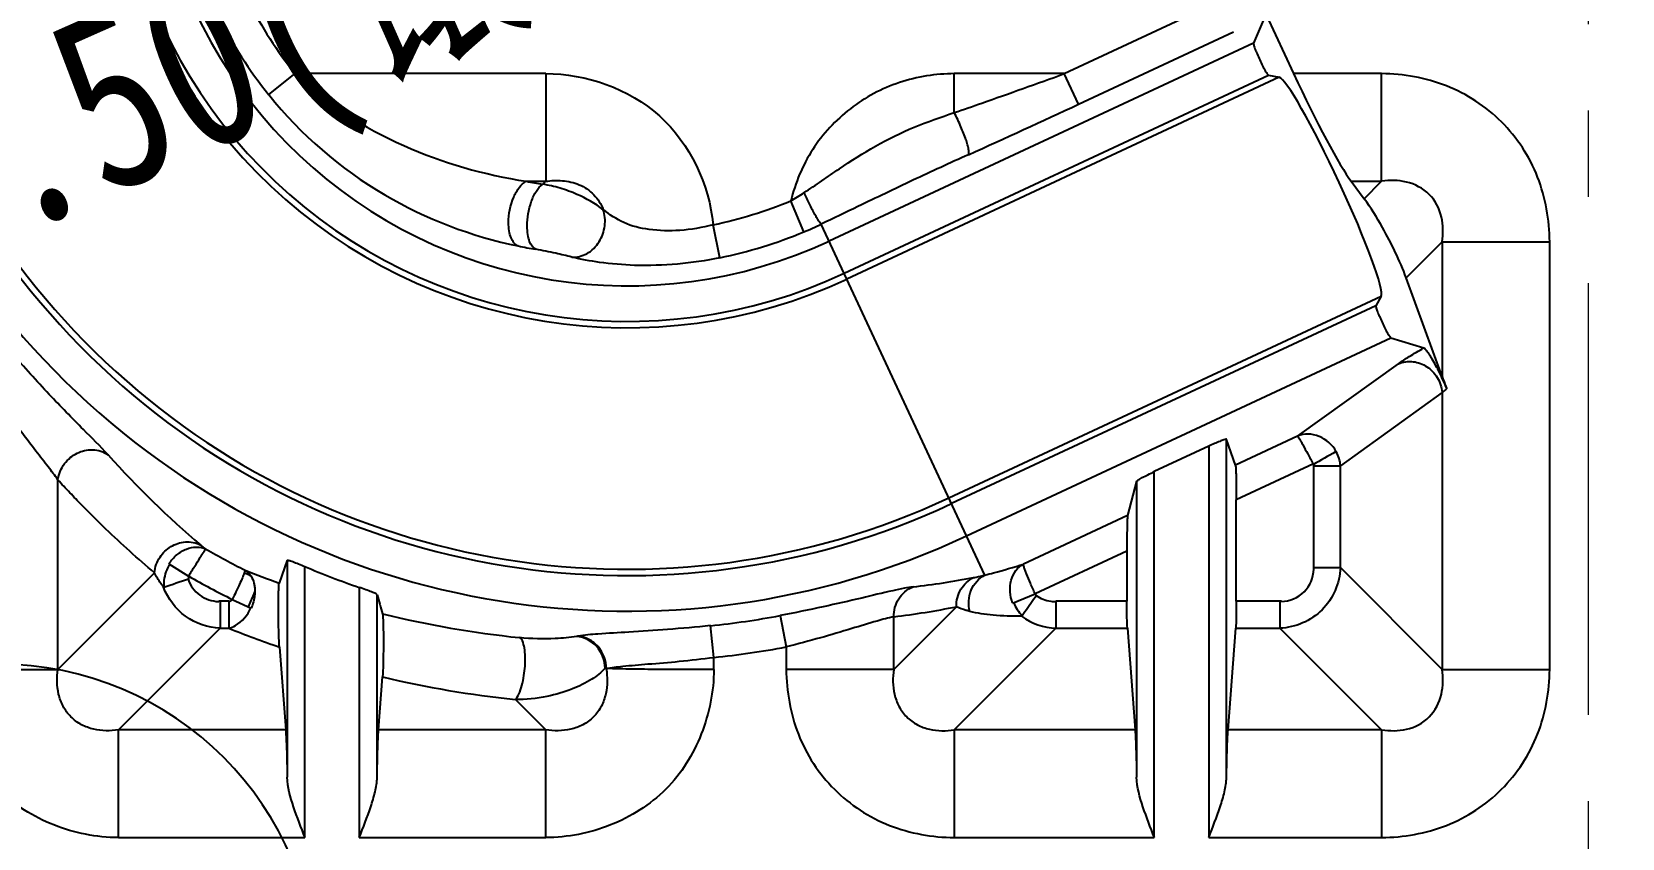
# Model space of a CAD drawing. Header units: millimetres. Extents: x 2141 to 4292, y -4498 to 2648.
# Drawn here: x 3377.17 to 3422.11, y -214.09 to -191.32 of the extents above; entities that cross this region are included whole.
import ezdxf

# ---------------------------------------------------------------- set-up
doc = ezdxf.new("R2010")
doc.units = ezdxf.units.MM
doc.header["$LTSCALE"] = 16.335
doc.header["$PDMODE"] = 3
doc.header["$PDSIZE"] = 0.3125
doc.linetypes.add('CENTER', pattern=[0.6, 0.375, -0.075, 0.075, -0.075])
doc.linetypes.add('HIDDEN', pattern=[0.2, 0.1, -0.1])
doc.layers.get('0').update_dxf_attribs({"linetype": 'CONTINUOUS'})
doc.layers.get('Defpoints').update_dxf_attribs({"linetype": 'CONTINUOUS'})
doc.layers.add('21', color=7, linetype='CONTINUOUS')
doc.layers.add('center', color=1, linetype='CENTER', lineweight=9)
doc.styles.get("Standard").update_dxf_attribs({"font": 'txt', "width": 0.8})
doc.dimstyles.get("Standard").update_dxf_attribs({"dimtxt": 0.15625, "dimasz": 0.1875, "dimexe": 0.125, "dimexo": 0.0625, "dimtad": 0, "dimtih": 1, "dimtoh": 1, "dimdsep": 46, "dimtxsty": 'Standard', "dimcen": 0.09, "dimadec": 0, "dimazin": 0, "dimtp": 0.01, "dimtm": 0.01, "dimtfac": 1, "dimtofl": 0, "dimtmove": 0, "dimatfit": 3, "dimfxl": 0, "dimtolj": 1, "dimarcsym": 0})

# ---------------------------------------------------------------- blocks, each defined once
blk = doc.blocks.new('*D42')
at = {"color": 4, "lineweight": -2}
blk.add_line((3368.575, -198.719), (3364.004, -200.745), dxfattribs=at)
at = {"color": 4}
blk.add_solid([(3363.667, -199.983), (3364.342, -201.507), (3359.433, -202.771)], dxfattribs=at)
at = {"layer": 'Defpoints', "color": 0}
for p in [(3359.433, -202.771), (3356.233, -204.189)]:
    blk.add_point(p, dxfattribs=at)
at = {"color": 6, "insert": (3383.223, -192.226), "char_height": 5, "attachment_point": 5, "rotation": 23.9043}
blk.add_mtext('\\A1;∅3.50(镶针)', dxfattribs=at)
blk = doc.blocks.new('*D60')
at = {"color": 4, "lineweight": -2}
blk.add_line((3421.161, -90.135), (3421.161, -60.351), dxfattribs=at)
at = {"layer": 'Defpoints', "color": 0}
for p in [(3421.161, -60.351), (3421.161, -90.135), (3421.161, -226.18)]:
    blk.add_point(p, dxfattribs=at)
at = {"color": 6, "insert": (3421.161, -55.351), "char_height": 5, "attachment_point": 5, "rotation": 90}
blk.add_mtext('\\A1;0.00', dxfattribs=at)
blk = doc.blocks.new('*D61')
at = {"color": 4, "lineweight": -2}
blk.add_line((3527.113, -219.255), (3527.113, -60.351), dxfattribs=at)
at = {"layer": 'Defpoints', "color": 0}
for p in [(3527.113, -60.351), (3527.113, -219.255), (3421.161, -226.18)]:
    blk.add_point(p, dxfattribs=at)
at = {"color": 6, "insert": (3527.113, -51.351), "char_height": 5, "attachment_point": 5, "rotation": 90}
blk.add_mtext('\\A1;105.95', dxfattribs=at)
blk = doc.blocks.new('*D62')
at = {"color": 4, "lineweight": -2}
blk.add_line((3549.662, -116.98), (3549.662, -60.351), dxfattribs=at)
at = {"layer": 'Defpoints', "color": 0}
for p in [(3549.662, -60.351), (3549.662, -116.98), (3421.161, -226.18)]:
    blk.add_point(p, dxfattribs=at)
at = {"color": 6, "insert": (3549.662, -51.351), "char_height": 5, "attachment_point": 5, "rotation": 90}
blk.add_mtext('\\A1;128.50', dxfattribs=at)
blk = doc.blocks.new('*D63')
at = {"color": 4, "lineweight": -2}
blk.add_line((3553.176, -108.18), (3587.767, -108.18), dxfattribs=at)
at = {"layer": 'Defpoints', "color": 0}
for p in [(3553.176, -108.18), (3587.767, -108.18), (3421.161, -226.18)]:
    blk.add_point(p, dxfattribs=at)
at = {"color": 6, "insert": (3595.767, -108.18), "char_height": 5, "attachment_point": 5}
blk.add_mtext('\\A1;118.00', dxfattribs=at)
blk = doc.blocks.new('*D64')
at = {"color": 4, "lineweight": -2}
blk.add_line((3575.76, -166.18), (3587.767, -166.18), dxfattribs=at)
at = {"layer": 'Defpoints', "color": 0}
for p in [(3575.76, -166.18), (3587.767, -166.18), (3421.161, -226.18)]:
    blk.add_point(p, dxfattribs=at)
at = {"color": 6, "insert": (3594.767, -166.18), "char_height": 5, "attachment_point": 5}
blk.add_mtext('\\A1;60.00', dxfattribs=at)
blk = doc.blocks.new('*D74')
at = {"color": 4, "lineweight": -2}
blk.add_line((3355.908, -203.48), (3255.69, -203.48), dxfattribs=at)
at = {"layer": 'Defpoints', "color": 0}
for p in [(3255.69, -203.48), (3355.908, -203.48), (3421.161, -226.18)]:
    blk.add_point(p, dxfattribs=at)
at = {"color": 6, "insert": (3248.024, -203.48), "char_height": 5, "attachment_point": 5}
blk.add_mtext('\\A1;22.70', dxfattribs=at)
blk = doc.blocks.new('*D75')
at = {"color": 4, "lineweight": -2}
blk.add_line((3341.126, -196.055), (3255.69, -196.055), dxfattribs=at)
at = {"layer": 'Defpoints', "color": 0}
for p in [(3255.69, -196.055), (3341.126, -196.055), (3421.161, -226.18)]:
    blk.add_point(p, dxfattribs=at)
at = {"color": 6, "insert": (3248.69, -196.055), "char_height": 5, "attachment_point": 5}
blk.add_mtext('\\A1;30.13', dxfattribs=at)
blk = doc.blocks.new('*D76')
at = {"color": 4, "lineweight": -2}
for p, q in [((3265.69, -173.543), (3255.69, -173.543)), ((3275.69, -179.975), (3265.69, -173.543)), ((3362.93, -179.975), (3275.69, -179.975))]:
    blk.add_line(p, q, dxfattribs=at)
at = {"layer": 'Defpoints', "color": 0}
for p in [(3255.69, -173.543), (3362.93, -179.975), (3421.161, -226.18)]:
    blk.add_point(p, dxfattribs=at)
at = {"color": 6, "insert": (3248.357, -173.543), "char_height": 5, "attachment_point": 5}
blk.add_mtext('\\A1;46.21', dxfattribs=at)
blk = doc.blocks.new('*D77')
at = {"color": 4, "lineweight": -2}
blk.add_line((3347.685, -180.98), (3255.69, -180.98), dxfattribs=at)
at = {"layer": 'Defpoints', "color": 0}
for p in [(3255.69, -180.98), (3347.685, -180.98), (3421.161, -226.18)]:
    blk.add_point(p, dxfattribs=at)
at = {"color": 6, "insert": (3248.024, -180.98), "char_height": 5, "attachment_point": 5}
blk.add_mtext('\\A1;45.20', dxfattribs=at)
blk = doc.blocks.new('*D78')
at = {"color": 4, "lineweight": -2}
blk.add_line((3310.249, -166.18), (3255.69, -166.18), dxfattribs=at)
at = {"layer": 'Defpoints', "color": 0}
for p in [(3255.69, -166.18), (3310.249, -166.18), (3421.161, -226.18)]:
    blk.add_point(p, dxfattribs=at)
at = {"color": 6, "insert": (3248.69, -166.18), "char_height": 5, "attachment_point": 5}
blk.add_mtext('\\A1;60.00', dxfattribs=at)
blk = doc.blocks.new('*D79')
at = {"color": 4, "lineweight": -2}
blk.add_line((3289.052, -108.18), (3255.69, -108.18), dxfattribs=at)
at = {"layer": 'Defpoints', "color": 0}
for p in [(3255.69, -108.18), (3289.052, -108.18), (3421.161, -226.18)]:
    blk.add_point(p, dxfattribs=at)
at = {"color": 6, "insert": (3247.69, -108.18), "char_height": 5, "attachment_point": 5}
blk.add_mtext('\\A1;118.00', dxfattribs=at)
blk = doc.blocks.new('*D83')
at = {"color": 4, "lineweight": -2}
blk.add_line((3292.661, -104.933), (3292.661, -60.476), dxfattribs=at)
at = {"layer": 'Defpoints', "color": 0}
for p in [(3292.661, -60.476), (3292.661, -104.933), (3421.161, -226.18)]:
    blk.add_point(p, dxfattribs=at)
at = {"color": 6, "insert": (3292.661, -51.476), "char_height": 5, "attachment_point": 5, "rotation": 90}
blk.add_mtext('\\A1;128.50', dxfattribs=at)
blk = doc.blocks.new('*D84')
at = {"color": 4, "lineweight": -2}
for p, q in [((3332.875, -70.476), (3332.875, -60.476)), ((3339.201, -80.476), (3332.875, -70.476)), ((3339.201, -194.13), (3339.201, -80.476))]:
    blk.add_line(p, q, dxfattribs=at)
at = {"layer": 'Defpoints', "color": 0}
for p in [(3332.875, -60.476), (3339.201, -194.13), (3421.161, -226.18)]:
    blk.add_point(p, dxfattribs=at)
at = {"color": 6, "insert": (3332.875, -53.143), "char_height": 5, "attachment_point": 5, "rotation": 90}
blk.add_mtext('\\A1;81.96', dxfattribs=at)
blk = doc.blocks.new('*D85')
at = {"color": 4, "lineweight": -2}
for p, q in [((3366.621, -70.476), (3366.621, -60.476)), ((3360.233, -80.476), (3366.621, -70.476)), ((3360.233, -218.705), (3360.233, -80.476))]:
    blk.add_line(p, q, dxfattribs=at)
at = {"layer": 'Defpoints', "color": 0}
for p in [(3366.621, -60.476), (3360.233, -218.705), (3421.161, -226.18)]:
    blk.add_point(p, dxfattribs=at)
at = {"color": 6, "insert": (3366.621, -52.81), "char_height": 5, "attachment_point": 5, "rotation": 90}
blk.add_mtext('\\A1;60.93', dxfattribs=at)
blk = doc.blocks.new('*D86')
at = {"color": 4, "lineweight": -2}
blk.add_line((3357.833, -201.73), (3357.833, -60.476), dxfattribs=at)
at = {"layer": 'Defpoints', "color": 0}
for p in [(3357.833, -60.476), (3357.833, -201.73), (3421.161, -226.18)]:
    blk.add_point(p, dxfattribs=at)
at = {"color": 6, "insert": (3357.833, -52.476), "char_height": 5, "attachment_point": 5, "rotation": 90}
blk.add_mtext('\\A1;63.33', dxfattribs=at)
blk = doc.blocks.new('*D87')
at = {"color": 4, "lineweight": -2}
for p, q in [((3378.939, -70.476), (3378.939, -60.476)), ((3364.855, -80.476), (3378.939, -70.476)), ((3364.855, -178.05), (3364.855, -80.476))]:
    blk.add_line(p, q, dxfattribs=at)
at = {"layer": 'Defpoints', "color": 0}
for p in [(3378.939, -60.476), (3364.855, -178.05), (3421.161, -226.18)]:
    blk.add_point(p, dxfattribs=at)
at = {"color": 6, "insert": (3378.939, -53.143), "char_height": 5, "attachment_point": 5, "rotation": 90}
blk.add_mtext('\\A1;56.31', dxfattribs=at)
blk = doc.blocks.new('*D88')
at = {"color": 4, "lineweight": -2}
blk.add_line((3345.76, -179.055), (3345.76, -60.476), dxfattribs=at)
at = {"layer": 'Defpoints', "color": 0}
for p in [(3345.76, -60.476), (3345.76, -179.055), (3421.161, -226.18)]:
    blk.add_point(p, dxfattribs=at)
at = {"color": 6, "insert": (3345.76, -52.81), "char_height": 5, "attachment_point": 5, "rotation": 90}
blk.add_mtext('\\A1;75.40', dxfattribs=at)
blk = doc.blocks.new('*D478')
at = {"color": 4, "lineweight": -2}
for p, q in [((3387.893, -70.698), (3387.893, -60.698)), ((3370.733, -80.698), (3387.893, -70.698)), ((3370.733, -216.78), (3370.733, -80.698))]:
    blk.add_line(p, q, dxfattribs=at)
at = {"layer": 'Defpoints', "color": 0}
for p in [(3387.893, -60.698), (3370.733, -216.78), (3421.161, -226.18)]:
    blk.add_point(p, dxfattribs=at)
at = {"color": 6, "insert": (3387.893, -53.031), "char_height": 5, "attachment_point": 5, "rotation": 90}
blk.add_mtext('\\A1;50.43', dxfattribs=at)

msp = doc.modelspace()

# ---------------------------------------------------------------- linework, layer by layer
at = {"color": 6}
msp.add_arc((3376.233, -218.18), 9, 0, 90, dxfattribs=at)
at = {"layer": '21', "color": 7, "linetype": 'Continuous'}
for p, q in [((3406.348, -192.504), (3410.729, -190.461)), ((3411.758, -190.215), (3412.825, -192.504)), ((3412.002, -190.916), (3411.693, -191.641)), ((3406.75, -193.366), (3411.131, -191.324)), ((3411.693, -191.641), (3399.704, -197.232)), ((3383.868, -193.098), (3384.612, -192.504)), ((3391.695, -192.504), (3384.612, -192.504)), ((3391.695, -192.504), (3391.695, -195.545)), ((3400.129, -198.143), (3412.119, -192.552)), ((3412.421, -192.608), (3400.204, -198.304)), ((3403.24, -193.604), (3403.24, -192.504)), ((3406.348, -192.504), (3403.24, -192.504)), ((3406.75, -193.366), (3406.348, -192.504)), ((3412.119, -192.552), (3412.421, -192.608)), ((3415.313, -192.504), (3412.825, -192.504)), ((3415.313, -195.545), (3415.313, -192.504)), ((3391.147, -195.545), (3391.695, -195.545)), ((3391.61, -195.63), (3391.695, -195.545)), ((3414.452, -195.545), (3414.82, -196.037)), ((3414.452, -195.545), (3415.313, -195.545)), ((3414.82, -196.037), (3415.313, -195.545)), ((3398.988, -196.973), (3398.622, -196.095)), ((3396.616, -197.704), (3396.424, -196.772)), ((3404.103, -206.665), (3399.481, -196.754)), ((3417.023, -197.255), (3416.008, -198.27)), ((3417.023, -197.255), (3417.023, -201.057)), ((3417.023, -197.255), (3420.064, -197.255)), ((3420.064, -209.327), (3420.064, -197.255)), ((3417.023, -201.057), (3416.008, -198.27)), ((3403.087, -204.486), (3415.303, -198.789)), ((3415.152, -199.057), (3403.162, -204.647)), ((3415.303, -198.789), (3415.152, -199.057)), ((3403.587, -205.559), (3415.576, -199.968)), ((3415.576, -199.968), (3416.502, -200.251)), ((3412.937, -202.742), (3415.787, -200.695)), ((3417.023, -201.512), (3414.15, -203.576)), ((3417.023, -201.512), (3417.023, -209.327)), ((3410.428, -203.025), (3408.891, -203.742)), ((3410.428, -203.025), (3410.428, -214.078)), ((3410.93, -212.373), (3410.93, -202.833)), ((3411.184, -203.558), (3410.93, -202.833)), ((3412.937, -202.742), (3411.185, -203.559)), ((3413.39, -203.526), (3411.207, -204.544)), ((3413.39, -203.526), (3413.39, -206.499)), ((3377.912, -209.327), (3377.912, -203.976)), ((3408.891, -214.078), (3408.891, -203.742)), ((3413.39, -203.576), (3414.15, -203.576)), ((3414.15, -206.454), (3414.15, -203.576)), ((3408.392, -204.017), (3408.137, -204.981)), ((3408.392, -204.017), (3408.392, -212.373)), ((3411.207, -207.405), (3411.207, -204.544)), ((3408.137, -204.981), (3405.195, -206.352)), ((3384.392, -206.245), (3384.166, -206.889)), ((3384.392, -206.245), (3384.392, -212.373)), ((3408.115, -205.986), (3405.524, -207.194)), ((3408.115, -205.986), (3408.115, -207.404)), ((3377.912, -209.327), (3380.641, -206.599)), ((3381.051, -206.347), (3381.604, -206.693)), ((3384.891, -214.078), (3384.891, -206.422)), ((3413.39, -206.454), (3414.15, -206.454)), ((3414.15, -206.454), (3417.023, -209.327)), ((3386.428, -207.012), (3386.428, -214.078)), ((3382.739, -207.404), (3382.456, -207.404)), ((3382.496, -207.404), (3382.496, -208.165)), ((3382.74, -207.404), (3382.74, -208.165)), ((3382.837, -207.352), (3383.374, -207.598)), ((3386.93, -212.373), (3386.93, -207.219)), ((3401.53, -209.327), (3403.299, -207.558)), ((3404.888, -207.457), (3405.524, -207.194)), ((3406.113, -207.404), (3406.113, -208.165)), ((3408.115, -207.404), (3406.113, -207.404)), ((3412.484, -207.404), (3411.207, -207.404)), ((3412.44, -207.404), (3412.44, -208.165)), ((3398.321, -207.807), (3398.489, -208.693)), ((3401.53, -209.327), (3401.53, -207.843)), ((3382.496, -208.165), (3379.623, -211.038)), ((3382.496, -208.165), (3382.74, -208.165)), ((3392.604, -208.39), (3392.574, -208.396)), ((3396.446, -208.99), (3396.355, -208.093)), ((3406.113, -208.165), (3403.24, -211.038)), ((3406.113, -208.165), (3408.129, -208.165)), ((3408.129, -208.165), (3408.348, -211.038)), ((3410.974, -211.038), (3411.193, -208.165)), ((3411.193, -208.165), (3412.44, -208.165)), ((3415.313, -211.038), (3412.44, -208.165)), ((3384.17, -208.698), (3384.348, -211.038)), ((3398.489, -208.693), (3398.489, -209.327)), ((3374.872, -209.327), (3377.912, -209.327)), ((3393.406, -209.307), (3393.374, -209.296)), ((3396.446, -209.327), (3396.446, -208.99)), ((3401.53, -209.327), (3398.489, -209.327)), ((3417.023, -209.327), (3420.064, -209.327)), ((3386.974, -211.038), (3387.088, -209.542)), ((3391.695, -211.038), (3390.837, -210.18)), ((3379.623, -214.078), (3379.623, -211.038)), ((3384.348, -211.038), (3379.623, -211.038)), ((3391.695, -211.038), (3386.974, -211.038)), ((3391.695, -214.078), (3391.695, -211.038)), ((3403.24, -211.038), (3403.24, -214.078)), ((3408.348, -211.038), (3403.24, -211.038)), ((3415.313, -211.038), (3410.974, -211.038)), ((3415.313, -211.038), (3415.313, -214.078)), ((3379.623, -214.078), (3384.891, -214.078)), ((3386.428, -214.078), (3391.695, -214.078)), ((3403.24, -214.078), (3408.891, -214.078)), ((3410.428, -214.078), (3415.313, -214.078))]:
    msp.add_line(p, q, dxfattribs=at)
for centre, radius, start, end in [((3421.135, -221.18), 102.057, 14.96291, 151.82661), ((3421.135, -221.18), 101.558, 14.96291, 151.63947), ((3421.135, -221.18), 100.92, 15.05965, 151.44394), ((3421.135, -221.18), 100.421, 15.05965, 151.60566), ((3427.165, -221.18), 85.811, 91.12889, 269.34896), ((3427.165, -221.18), 84.503, 92.75328, 175.97781), ((3427.165, -221.18), 83.513, 92.75328, 175.96569), ((3394, -185), 22.684, 90, 295), ((3394, -185), 21.679, 90, 295), ((3394, -185), 21.5, 90, 295), ((3394, -185), 14.68, 90, 295), ((3394, -185), 14.501, 90, 295), ((3394, -185), 13.496, 89.9994, 294.9996), ((3394, -185), 12.019, 207.0234, 218.633), ((3394, -185), 12.971, 207.023, 218.6329), ((3282.523, 73.024), 293.932, 294.33469, 295.00126), ((3393.979, -181.518), 14.31, 258.5848, 260.4686), ((3394.896, -189.632), 7.46, 299.9695, 303.3281), ((3394, -185), 12.019, 281.6321, 292.6148), ((3394.536, -186.289), 11.575, 292.6211, 295.2945), ((3394, -185), 12.971, 281.6319, 292.6137), ((3394.027, -182.209), 15.478, 258.4075, 260.2893), ((3400.168, -184.48), 28.059, 222.0495, 229.5083), ((3438.512, -246.939), 50.145, 119.2517, 120.0718), ((3394, -185), 24.083, 240.3738, 243.3558), ((3394, -185), 24.985, 240.2703, 243.4616), ((3394.031, -179.169), 29.423, 248.4014, 250.4091), ((3394, -185), 23.279, 246.9627, 251.0159), ((3337.108, -73.933), 140.092, 288.21729, 288.51882), ((3399.411, -183.827), 23.322, 276.5577, 280.8081), ((3643.659, -133.277), 267.165, 196.06734, 196.18829), ((3398.549, -183.735), 24.292, 277.0483, 281.2762), ((3394.005, -179.3), 29.29, 256.3375, 264.0201), ((3394, -185), 23.213, 275.8212, 280.7275), ((3406.191, -206.369), 1.797, 234.2585, 267.5383), ((3393.937, -180.339), 29.994, 248.0801, 250.9966), ((3394, -185), 24.115, 275.8212, 280.7276), ((3394.015, -180.15), 30.197, 256.7384, 263.9597)]:
    msp.add_arc(centre, radius, start, end, dxfattribs=at)
at = {"layer": '21', "color": 8, "linetype": 'HIDDEN'}
msp.add_arc((3427.165, -221.18), 87.821, 218.45894, 155.70987, dxfattribs=at)
at = {"layer": '21', "color": 7, "linetype": 'Continuous'}
for centre, major_axis, ratio, start_param, end_param in [((3413.845, -195.707), (-1.444, 3.097), 0.087489, -3.079289, -0.062303), ((3413.135, -192.504), (-1.51, 3.214), 0.079183, 1.533606, 2.772789), ((3410.428, -203.069), (0.502, 0.236), 0.071249, -0.007238, 0.1507)]:
    msp.add_ellipse(centre, major_axis=major_axis, ratio=ratio, start_param=start_param, end_param=end_param, dxfattribs=at)
for points, knots in [([(3411.693, -191.641), (3411.691, -191.647), (3411.693, -191.665), (3411.7, -191.697), (3411.715, -191.744), (3411.746, -191.83), (3411.797, -191.956), (3411.87, -192.118), (3411.947, -192.276), (3412.01, -192.395), (3412.055, -192.472), (3412.081, -192.513), (3412.101, -192.538), (3412.113, -192.551), (3412.119, -192.552)], [0, 0, 0, 0, 0.017847, 0.051442, 0.100299, 0.163026, 0.320882, 0.503633, 0.685815, 0.842061, 0.903664, 0.951238, 0.983456, 1, 1, 1, 1]), ([(3384.612, -192.504), (3385.495, -193.356), (3387.593, -194.692), (3389.958, -195.36), (3391.147, -195.545)], [0, 0, 0, 0, 0.504919, 1, 1, 1, 1]), ([(3391.695, -192.504), (3392.838, -192.504), (3395.239, -193.329), (3396.317, -195.635), (3396.424, -196.772)], [0, 0, 0, 0, 0.500397, 1, 1, 1, 1]), ([(3403.24, -192.504), (3402.717, -192.51), (3401.661, -192.669), (3400.25, -193.426), (3399.16, -194.598), (3398.745, -195.586), (3398.622, -196.095)], [0, 0, 0, 0, 0.250064, 0.50007, 0.750049, 1, 1, 1, 1]), ([(3403.24, -193.604), (3403.5, -193.516), (3404.539, -193.158), (3405.572, -192.784), (3406.348, -192.504)], [0, 0, 0, 0, 0.249253, 1, 1, 1, 1]), ([(3420.064, -197.255), (3420.052, -196.634), (3419.842, -195.378), (3418.793, -193.775), (3417.189, -192.727), (3415.933, -192.514), (3415.313, -192.504)], [0, 0, 0, 0, 0.250133, 0.500024, 0.749898, 1, 1, 1, 1]), ([(3383.868, -193.098), (3384.77, -194.226), (3386.941, -196.09), (3389.599, -197.1), (3390.917, -197.371)], [0, 0, 0, 0, 0.517676, 1, 1, 1, 1]), ([(3398.994, -195.865), (3399.334, -195.651), (3399.986, -195.179), (3401.007, -194.531), (3402.092, -193.99), (3402.858, -193.733), (3403.24, -193.604)], [0, 0, 0, 0, 0.249599, 0.4991, 0.749881, 1, 1, 1, 1]), ([(3403.643, -194.793), (3403.654, -194.779), (3403.656, -194.723), (3403.643, -194.633), (3403.612, -194.508), (3403.545, -194.295), (3403.425, -193.988), (3403.308, -193.736), (3403.24, -193.604)], [0, 0, 0, 0, 0.04332, 0.119769, 0.223088, 0.343163, 0.649737, 1, 1, 1, 1]), ([(3403.643, -194.794), (3403.116, -195.029), (3402.071, -195.509), (3400.69, -196.177), (3399.827, -196.589), (3399.481, -196.754)], [0, 0, 0, 0, 0.376048, 0.750404, 1, 1, 1, 1]), ([(3390.644, -196.711), (3390.644, -196.468), (3390.717, -196.11), (3390.928, -195.725), (3391.071, -195.584), (3391.147, -195.545)], [0, 0, 0, 0, 0.556554, 0.804392, 1, 1, 1, 1]), ([(3391.172, -196.809), (3391.172, -196.576), (3391.23, -196.229), (3391.406, -195.836), (3391.536, -195.676), (3391.61, -195.63)], [0, 0, 0, 0, 0.539742, 0.797879, 1, 1, 1, 1]), ([(3393.321, -196.346), (3393.092, -196.173), (3392.692, -195.945), (3392.106, -195.729), (3391.776, -195.652), (3391.61, -195.63)], [0, 0, 0, 0, 0.460419, 0.730243, 1, 1, 1, 1]), ([(3391.695, -195.545), (3391.85, -195.522), (3392.172, -195.507), (3392.655, -195.614), (3393.079, -195.898), (3393.26, -196.191), (3393.321, -196.346)], [0, 0, 0, 0, 0.240414, 0.488794, 0.744603, 1, 1, 1, 1]), ([(3399.481, -196.754), (3399.472, -196.75), (3399.451, -196.724), (3399.413, -196.671), (3399.361, -196.585), (3399.297, -196.471), (3399.224, -196.333), (3399.12, -196.13), (3399.044, -195.972), (3398.994, -195.865)], [0, 0, 0, 0, 0.031023, 0.09481, 0.194036, 0.325137, 0.481927, 0.653869, 1, 1, 1, 1]), ([(3417.023, -197.255), (3417.051, -197.023), (3417.063, -196.535), (3416.712, -195.856), (3416.033, -195.512), (3415.544, -195.511), (3415.313, -195.545)], [0, 0, 0, 0, 0.245134, 0.499509, 0.755178, 1, 1, 1, 1]), ([(3392.433, -197.684), (3392.576, -197.695), (3392.894, -197.617), (3393.234, -197.272), (3393.395, -196.812), (3393.369, -196.491), (3393.321, -196.346)], [0, 0, 0, 0, 0.232662, 0.497857, 0.752158, 1, 1, 1, 1]), ([(3396.424, -196.772), (3396.117, -196.855), (3395.513, -196.956), (3394.655, -196.941), (3393.898, -196.758), (3393.503, -196.483), (3393.321, -196.346)], [0, 0, 0, 0, 0.29368, 0.561545, 0.789828, 1, 1, 1, 1]), ([(3416.008, -198.27), (3415.918, -198.022), (3415.708, -197.543), (3415.318, -196.793), (3415.013, -196.296), (3414.82, -196.037)], [0, 0, 0, 0, 0.312047, 0.618103, 1, 1, 1, 1]), ([(3390.917, -197.371), (3390.823, -197.333), (3390.714, -197.175), (3390.655, -196.937), (3390.644, -196.79), (3390.644, -196.711)], [0, 0, 0, 0, 0.407856, 0.683672, 1, 1, 1, 1]), ([(3391.416, -197.465), (3391.33, -197.432), (3391.234, -197.272), (3391.182, -197.041), (3391.172, -196.889), (3391.172, -196.809)], [0, 0, 0, 0, 0.37969, 0.667746, 1, 1, 1, 1]), ([(3392.433, -197.684), (3392.282, -197.647), (3391.944, -197.569), (3391.605, -197.497), (3391.416, -197.465)], [0, 0, 0, 0, 0.449098, 1, 1, 1, 1]), ([(3396.616, -197.704), (3395.826, -197.866), (3394.679, -197.974), (3393.279, -197.858), (3392.69, -197.749), (3392.433, -197.684)], [0, 0, 0, 0, 0.574374, 0.810942, 1, 1, 1, 1]), ([(3415.152, -199.057), (3415.149, -199.061), (3415.151, -199.079), (3415.158, -199.11), (3415.172, -199.156), (3415.202, -199.241), (3415.253, -199.366), (3415.325, -199.527), (3415.402, -199.686), (3415.465, -199.806), (3415.511, -199.885), (3415.538, -199.926), (3415.558, -199.953), (3415.57, -199.966), (3415.576, -199.968)], [0, 0, 0, 0, 0.016545, 0.048765, 0.096341, 0.157946, 0.314197, 0.496382, 0.67913, 0.836982, 0.899706, 0.948562, 0.982154, 1, 1, 1, 1]), ([(3379.332, -203.273), (3379.107, -203.027), (3378.543, -202.466), (3377.619, -201.526), (3376.591, -200.394), (3375.916, -199.566), (3375.587, -199.134)], [0, 0, 0, 0, 0.179033, 0.426883, 0.708061, 1, 1, 1, 1]), ([(3377.912, -203.976), (3377.826, -203.852), (3377.619, -203.582), (3377.136, -202.968), (3376.462, -202.085), (3375.645, -200.929), (3375.122, -200.108), (3374.872, -199.683)], [0, 0, 0, 0, 0.086152, 0.193677, 0.445324, 0.719232, 1, 1, 1, 1]), ([(3415.787, -200.695), (3415.886, -200.624), (3416.123, -200.472), (3416.364, -200.329), (3416.502, -200.251)], [0, 0, 0, 0, 0.435806, 1, 1, 1, 1]), ([(3417.152, -201.4), (3417.091, -201.243), (3416.964, -200.961), (3416.792, -200.644), (3416.669, -200.448), (3416.602, -200.35), (3416.55, -200.287), (3416.517, -200.255), (3416.502, -200.251)], [0, 0, 0, 0, 0.379289, 0.697704, 0.812604, 0.90146, 0.964275, 1, 1, 1, 1]), ([(3415.787, -200.695), (3415.917, -200.639), (3416.209, -200.602), (3416.611, -200.759), (3416.916, -201.074), (3417.012, -201.362), (3417.023, -201.512)], [0, 0, 0, 0, 0.250108, 0.48959, 0.735119, 1, 1, 1, 1]), ([(3417.023, -201.057), (3417.033, -201.085), (3417.075, -201.199), (3417.118, -201.313), (3417.152, -201.4)], [0, 0, 0, 0, 0.239301, 1, 1, 1, 1]), ([(3417.152, -201.4), (3417.14, -201.41), (3417.097, -201.446), (3417.054, -201.484), (3417.023, -201.512)], [0, 0, 0, 0, 0.269537, 1, 1, 1, 1]), ([(3410.922, -202.83), (3410.9, -202.83), (3410.838, -202.853), (3410.729, -202.892), (3410.586, -202.953), (3410.482, -203), (3410.428, -203.025)], [0, 0, 0, 0, 0.124793, 0.357922, 0.662922, 1, 1, 1, 1]), ([(3414.033, -203.183), (3413.928, -202.992), (3413.664, -202.752), (3413.24, -202.664), (3413.03, -202.703), (3412.937, -202.742)], [0, 0, 0, 0, 0.513717, 0.761812, 1, 1, 1, 1]), ([(3412.937, -202.742), (3412.945, -202.748), (3412.962, -202.774), (3412.995, -202.822), (3413.038, -202.898), (3413.117, -203.039), (3413.231, -203.253), (3413.327, -203.434), (3413.379, -203.531)], [0, 0, 0, 0, 0.033173, 0.099076, 0.195835, 0.320441, 0.635641, 1, 1, 1, 1]), ([(3377.912, -203.976), (3377.931, -203.812), (3378.062, -203.501), (3378.376, -203.243), (3378.665, -203.138), (3378.97, -203.104), (3379.208, -203.181), (3379.332, -203.273)], [0, 0, 0, 0, 0.264515, 0.511508, 0.628772, 0.752803, 1, 1, 1, 1]), ([(3411.184, -203.558), (3411.188, -203.568), (3411.19, -203.601), (3411.195, -203.665), (3411.198, -203.763), (3411.202, -203.942), (3411.206, -204.206), (3411.207, -204.427), (3411.207, -204.544)], [0, 0, 0, 0, 0.031154, 0.097606, 0.198389, 0.327167, 0.643255, 1, 1, 1, 1]), ([(3380.641, -206.599), (3380.171, -206.202), (3379.476, -205.577), (3378.695, -204.805), (3378.248, -204.337), (3378.022, -204.099), (3377.912, -203.976)], [0, 0, 0, 0, 0.487191, 0.740094, 0.869187, 1, 1, 1, 1]), ([(3408.392, -204.017), (3408.394, -204.01), (3408.411, -203.997), (3408.441, -203.975), (3408.491, -203.945), (3408.58, -203.895), (3408.715, -203.826), (3408.829, -203.77), (3408.89, -203.742)], [0, 0, 0, 0, 0.034658, 0.104594, 0.205911, 0.333656, 0.647035, 1, 1, 1, 1]), ([(3408.137, -204.981), (3408.134, -204.993), (3408.132, -205.029), (3408.127, -205.1), (3408.124, -205.201), (3408.119, -205.383), (3408.116, -205.647), (3408.115, -205.869), (3408.115, -205.986)], [0, 0, 0, 0, 0.036626, 0.108523, 0.211406, 0.339698, 0.650806, 1, 1, 1, 1]), ([(3380.641, -206.599), (3380.655, -206.443), (3380.762, -206.149), (3381.088, -205.834), (3381.513, -205.689), (3381.817, -205.749), (3381.948, -205.819)], [0, 0, 0, 0, 0.264884, 0.50573, 0.748753, 1, 1, 1, 1]), ([(3381.051, -206.347), (3381.111, -206.254), (3381.256, -206.087), (3381.528, -205.916), (3381.822, -205.853), (3382.014, -205.895), (3382.095, -205.935)], [0, 0, 0, 0, 0.274576, 0.535929, 0.776889, 1, 1, 1, 1]), ([(3381.604, -206.693), (3381.662, -206.599), (3381.771, -206.426), (3381.9, -206.22), (3381.987, -206.085), (3382.035, -206.012), (3382.07, -205.965), (3382.087, -205.94), (3382.095, -205.935)], [0, 0, 0, 0, 0.364625, 0.680027, 0.804703, 0.901463, 0.967255, 1, 1, 1, 1]), ([(3381.948, -205.818), (3381.959, -205.827), (3382.007, -205.867), (3382.056, -205.906), (3382.095, -205.935)], [0, 0, 0, 0, 0.223782, 1, 1, 1, 1]), ([(3384.392, -206.245), (3384.393, -206.241), (3384.414, -206.244), (3384.441, -206.249), (3384.492, -206.265), (3384.582, -206.297), (3384.718, -206.35), (3384.831, -206.397), (3384.891, -206.422)], [0, 0, 0, 0, 0.024458, 0.085407, 0.181933, 0.309528, 0.63217, 1, 1, 1, 1]), ([(3380.897, -207.005), (3380.87, -206.971), (3380.774, -206.843), (3380.69, -206.704), (3380.641, -206.599)], [0, 0, 0, 0, 0.270933, 1, 1, 1, 1]), ([(3381.068, -206.358), (3381.037, -206.407), (3380.935, -206.606), (3380.892, -206.837), (3380.904, -207.003)], [0, 0, 0, 0, 0.25791, 1, 1, 1, 1]), ([(3381.61, -206.696), (3381.601, -206.712), (3381.596, -206.739), (3381.602, -206.764), (3381.604, -206.771)], [0, 0, 0, 0, 0.729354, 1, 1, 1, 1]), ([(3383.178, -206.609), (3383.159, -206.652), (3383.119, -206.756), (3383.007, -207.005), (3382.909, -207.208), (3382.837, -207.352)], [0, 0, 0, 0, 0.171798, 0.408741, 1, 1, 1, 1]), ([(3383.201, -206.526), (3383.202, -206.535), (3383.193, -206.564), (3383.184, -206.591), (3383.178, -206.609)], [0, 0, 0, 0, 0.336648, 1, 1, 1, 1]), ([(3383.201, -206.526), (3383.216, -206.535), (3383.281, -206.583), (3383.336, -206.645), (3383.37, -206.697)], [0, 0, 0, 0, 0.223651, 1, 1, 1, 1]), ([(3383.37, -206.697), (3383.408, -206.755), (3383.446, -206.858), (3383.473, -207.001), (3383.48, -207.078), (3383.478, -207.117)], [0, 0, 0, 0, 0.473755, 0.731913, 1, 1, 1, 1]), ([(3403.676, -207.69), (3403.651, -207.593), (3403.635, -207.387), (3403.715, -206.996), (3403.933, -206.752), (3404.103, -206.665)], [0, 0, 0, 0, 0.253397, 0.515372, 1, 1, 1, 1]), ([(3403.784, -206.736), (3403.809, -206.731), (3403.916, -206.71), (3404.022, -206.685), (3404.103, -206.665)], [0, 0, 0, 0, 0.234915, 1, 1, 1, 1]), ([(3404.103, -206.665), (3404.185, -206.645), (3404.552, -206.548), (3404.915, -206.441), (3405.195, -206.353)], [0, 0, 0, 0, 0.224374, 1, 1, 1, 1]), ([(3404.888, -207.457), (3404.809, -207.255), (3404.78, -206.91), (3404.96, -206.531), (3405.112, -206.397), (3405.195, -206.352)], [0, 0, 0, 0, 0.525853, 0.770806, 1, 1, 1, 1]), ([(3405.524, -207.194), (3405.479, -207.094), (3405.395, -206.907), (3405.3, -206.684), (3405.242, -206.533), (3405.213, -206.45), (3405.198, -206.394), (3405.192, -206.362), (3405.195, -206.352)], [0, 0, 0, 0, 0.363807, 0.678346, 0.802649, 0.899262, 0.96542, 1, 1, 1, 1]), ([(3414.15, -206.454), (3414.141, -206.674), (3414.039, -207.114), (3413.66, -207.675), (3413.1, -208.054), (3412.659, -208.155), (3412.44, -208.165)], [0, 0, 0, 0, 0.249494, 0.500013, 0.750522, 1, 1, 1, 1]), ([(3412.484, -207.412), (3412.716, -207.401), (3413.195, -207.21), (3413.387, -206.731), (3413.397, -206.499)], [0, 0, 0, 0, 0.500015, 1, 1, 1, 1]), ([(3382.496, -208.165), (3382.152, -208.151), (3381.457, -207.916), (3381.015, -207.328), (3380.897, -207.005)], [0, 0, 0, 0, 0.499462, 1, 1, 1, 1]), ([(3381.589, -206.775), (3381.649, -206.953), (3381.884, -207.282), (3382.268, -207.404), (3382.456, -207.412)], [0, 0, 0, 0, 0.498148, 1, 1, 1, 1]), ([(3383.478, -207.116), (3383.465, -207.149), (3383.406, -207.298), (3383.34, -207.444), (3383.285, -207.557)], [0, 0, 0, 0, 0.21797, 1, 1, 1, 1]), ([(3383.478, -207.117), (3383.477, -207.157), (3383.467, -207.321), (3383.421, -207.482), (3383.374, -207.598)], [0, 0, 0, 0, 0.242429, 1, 1, 1, 1]), ([(3384.17, -208.698), (3384.161, -208.583), (3384.151, -208.275), (3384.142, -207.85), (3384.143, -207.441), (3384.145, -207.168), (3384.156, -206.992), (3384.158, -206.91), (3384.166, -206.889)], [0, 0, 0, 0, 0.191025, 0.510132, 0.705477, 0.867574, 0.962016, 1, 1, 1, 1]), ([(3386.93, -207.219), (3386.928, -207.214), (3386.911, -207.203), (3386.882, -207.186), (3386.833, -207.164), (3386.742, -207.127), (3386.606, -207.075), (3386.49, -207.034), (3386.428, -207.012)], [0, 0, 0, 0, 0.032132, 0.098505, 0.196809, 0.323035, 0.639024, 1, 1, 1, 1]), ([(3402.074, -206.997), (3401.992, -207.006), (3401.8, -207.041), (3401.317, -207.146), (3400.555, -207.331), (3399.498, -207.573), (3398.728, -207.731), (3398.321, -207.807)], [0, 0, 0, 0, 0.064566, 0.152522, 0.386116, 0.677009, 1, 1, 1, 1]), ([(3401.53, -207.843), (3401.528, -207.669), (3401.622, -207.308), (3401.91, -207.062), (3402.074, -206.997)], [0, 0, 0, 0, 0.49702, 1, 1, 1, 1]), ([(3403.299, -207.558), (3403.296, -207.389), (3403.379, -207.047), (3403.638, -206.806), (3403.784, -206.736)], [0, 0, 0, 0, 0.510314, 1, 1, 1, 1]), ([(3382.739, -207.404), (3382.758, -207.404), (3382.798, -207.398), (3382.829, -207.369), (3382.837, -207.352)], [0, 0, 0, 0, 0.50228, 1, 1, 1, 1]), ([(3382.74, -208.166), (3382.806, -208.149), (3383.074, -208.038), (3383.279, -207.796), (3383.364, -207.593)], [0, 0, 0, 0, 0.235962, 1, 1, 1, 1]), ([(3403.676, -207.69), (3403.642, -207.681), (3403.513, -207.646), (3403.387, -207.6), (3403.299, -207.558)], [0, 0, 0, 0, 0.267277, 1, 1, 1, 1]), ([(3405.155, -207.808), (3405.182, -207.77), (3405.317, -207.577), (3405.453, -207.386), (3405.56, -207.231)], [0, 0, 0, 0, 0.200064, 1, 1, 1, 1]), ([(3405.552, -207.243), (3405.672, -207.327), (3405.866, -207.401), (3406.063, -207.415), (3406.113, -207.415)], [0, 0, 0, 0, 0.746485, 1, 1, 1, 1]), ([(3408.129, -208.165), (3408.122, -208.067), (3408.118, -207.813), (3408.115, -207.56), (3408.115, -207.404)], [0, 0, 0, 0, 0.38589, 1, 1, 1, 1]), ([(3411.207, -207.405), (3411.207, -207.56), (3411.204, -207.814), (3411.2, -208.067), (3411.193, -208.165)], [0, 0, 0, 0, 0.614116, 1, 1, 1, 1]), ([(3387.087, -207.761), (3387.094, -207.785), (3387.095, -207.869), (3387.105, -208.04), (3387.108, -208.294), (3387.11, -208.686), (3387.104, -209.108), (3387.097, -209.424), (3387.088, -209.542)], [0, 0, 0, 0, 0.042414, 0.139581, 0.288844, 0.469033, 0.800193, 1, 1, 1, 1]), ([(3401.53, -207.843), (3401.37, -207.875), (3400.972, -207.982), (3400.287, -208.195), (3399.435, -208.449), (3398.813, -208.609), (3398.489, -208.693)], [0, 0, 0, 0, 0.154791, 0.390861, 0.681574, 1, 1, 1, 1]), ([(3405.141, -207.828), (3404.872, -207.832), (3404.38, -207.817), (3403.892, -207.743), (3403.676, -207.69)], [0, 0, 0, 0, 0.547191, 1, 1, 1, 1]), ([(3390.837, -210.18), (3390.88, -210.137), (3390.953, -210.005), (3391.029, -209.776), (3391.084, -209.508), (3391.123, -209.153), (3391.119, -208.817), (3391.057, -208.548), (3390.992, -208.446), (3390.954, -208.431)], [0, 0, 0, 0, 0.099015, 0.23902, 0.395559, 0.542676, 0.822143, 0.932593, 1, 1, 1, 1]), ([(3392.574, -208.396), (3392.373, -208.43), (3391.833, -208.477), (3391.289, -208.465), (3390.954, -208.431)], [0, 0, 0, 0, 0.376193, 1, 1, 1, 1]), ([(3393.374, -209.296), (3393.37, -209.077), (3393.208, -208.634), (3392.784, -208.414), (3392.574, -208.396)], [0, 0, 0, 0, 0.50869, 1, 1, 1, 1]), ([(3396.355, -208.093), (3395.949, -208.135), (3395.179, -208.203), (3394.117, -208.272), (3393.272, -208.321), (3392.792, -208.358), (3392.604, -208.39)], [0, 0, 0, 0, 0.325165, 0.616406, 0.848293, 1, 1, 1, 1]), ([(3393.406, -209.307), (3393.405, -209.085), (3393.278, -208.739), (3392.926, -208.464), (3392.711, -208.399), (3392.604, -208.39)], [0, 0, 0, 0, 0.504557, 0.754937, 1, 1, 1, 1]), ([(3379.623, -214.078), (3379.003, -214.078), (3378.064, -213.884), (3376.948, -213.328), (3376.209, -212.743), (3375.627, -212.002), (3375.061, -210.89), (3374.872, -209.948), (3374.872, -209.327)], [0, 0, 0, 0, 0.249205, 0.37458, 0.499711, 0.62513, 0.750417, 1, 1, 1, 1]), ([(3379.623, -211.038), (3379.392, -211.071), (3379.025, -211.069), (3378.57, -210.904), (3378.268, -210.681), (3378.045, -210.379), (3377.88, -209.923), (3377.879, -209.558), (3377.912, -209.327)], [0, 0, 0, 0, 0.243663, 0.370981, 0.500265, 0.629964, 0.756741, 1, 1, 1, 1]), ([(3393.374, -209.296), (3393.264, -209.416), (3392.97, -209.643), (3392.414, -209.915), (3391.687, -210.124), (3391.137, -210.183), (3390.837, -210.18)], [0, 0, 0, 0, 0.177828, 0.400284, 0.673167, 1, 1, 1, 1]), ([(3393.406, -209.307), (3393.441, -209.54), (3393.444, -209.91), (3393.284, -210.373), (3393.062, -210.681), (3392.757, -210.906), (3392.297, -211.071), (3391.928, -211.071), (3391.695, -211.038)], [0, 0, 0, 0, 0.243878, 0.371107, 0.500384, 0.630284, 0.75688, 1, 1, 1, 1]), ([(3396.446, -209.327), (3396.446, -209.947), (3396.252, -210.886), (3395.696, -212.002), (3395.111, -212.741), (3394.37, -213.323), (3393.258, -213.889), (3392.315, -214.078), (3391.695, -214.078)], [0, 0, 0, 0, 0.249205, 0.374579, 0.49971, 0.62513, 0.750417, 1, 1, 1, 1]), ([(3393.405, -209.306), (3393.558, -209.272), (3393.951, -209.23), (3394.639, -209.169), (3395.499, -209.103), (3396.12, -209.03), (3396.446, -208.99)], [0, 0, 0, 0, 0.153392, 0.386785, 0.677912, 1, 1, 1, 1]), ([(3396.446, -209.327), (3396.119, -209.328), (3395.496, -209.328), (3394.637, -209.33), (3393.95, -209.318), (3393.56, -209.306), (3393.405, -209.306)], [0, 0, 0, 0, 0.322849, 0.614324, 0.847575, 1, 1, 1, 1]), ([(3398.489, -209.327), (3398.501, -209.948), (3398.711, -211.204), (3399.76, -212.807), (3401.364, -213.855), (3402.62, -214.068), (3403.24, -214.078)], [0, 0, 0, 0, 0.250133, 0.500024, 0.749898, 1, 1, 1, 1]), ([(3401.53, -209.327), (3401.496, -209.559), (3401.498, -209.925), (3401.661, -210.381), (3401.882, -210.685), (3402.186, -210.906), (3402.642, -211.07), (3403.009, -211.071), (3403.24, -211.038)], [0, 0, 0, 0, 0.243799, 0.37067, 0.499996, 0.629324, 0.756201, 1, 1, 1, 1]), ([(3415.313, -211.038), (3415.545, -211.066), (3416.032, -211.078), (3416.712, -210.726), (3417.055, -210.048), (3417.056, -209.558), (3417.023, -209.327)], [0, 0, 0, 0, 0.245134, 0.499508, 0.755178, 1, 1, 1, 1]), ([(3415.313, -214.078), (3415.933, -214.067), (3417.189, -213.857), (3418.793, -212.807), (3419.84, -211.204), (3420.054, -209.948), (3420.064, -209.327)], [0, 0, 0, 0, 0.250133, 0.500024, 0.749898, 1, 1, 1, 1]), ([(3384.348, -211.038), (3384.361, -211.212), (3384.377, -211.657), (3384.388, -212.102), (3384.392, -212.373)], [0, 0, 0, 0, 0.392179, 1, 1, 1, 1]), ([(3386.93, -212.373), (3386.935, -212.102), (3386.945, -211.657), (3386.961, -211.212), (3386.974, -211.038)], [0, 0, 0, 0, 0.607821, 1, 1, 1, 1]), ([(3408.348, -211.038), (3408.361, -211.212), (3408.377, -211.657), (3408.388, -212.102), (3408.392, -212.373)], [0, 0, 0, 0, 0.392179, 1, 1, 1, 1]), ([(3410.93, -212.373), (3410.935, -212.102), (3410.945, -211.657), (3410.961, -211.212), (3410.974, -211.038)], [0, 0, 0, 0, 0.607821, 1, 1, 1, 1]), ([(3384.894, -214.078), (3384.78, -213.791), (3384.569, -213.24), (3384.397, -212.658), (3384.392, -212.373)], [0, 0, 0, 0, 0.520114, 1, 1, 1, 1]), ([(3386.428, -214.078), (3386.541, -213.791), (3386.707, -213.365), (3386.882, -212.796), (3386.928, -212.511), (3386.93, -212.373)], [0, 0, 0, 0, 0.51943, 0.76751, 1, 1, 1, 1]), ([(3408.894, -214.078), (3408.78, -213.791), (3408.569, -213.24), (3408.397, -212.658), (3408.392, -212.373)], [0, 0, 0, 0, 0.520114, 1, 1, 1, 1]), ([(3410.428, -214.078), (3410.541, -213.791), (3410.707, -213.365), (3410.882, -212.796), (3410.928, -212.511), (3410.93, -212.373)], [0, 0, 0, 0, 0.51943, 0.76751, 1, 1, 1, 1])]:
    msp.add_open_spline(points, degree=3, knots=knots, dxfattribs=at)
for points in [[(3414.15, -203.576), (3414.141, -203.44), (3414.1, -203.303), (3414.033, -203.183)], [(3383.37, -206.697), (3383.311, -206.659), (3383.245, -206.629), (3383.178, -206.609)], [(3404.917, -207.445), (3404.97, -207.579), (3405.053, -207.706), (3405.155, -207.808)], [(3405.555, -207.239), (3405.549, -207.221), (3405.536, -207.208), (3405.524, -207.194)]]:
    msp.add_open_spline(points, degree=3, dxfattribs=at)
at = {"layer": 'center', "color": 1, "linetype": 'CENTER', "ltscale": 1.990328}
msp.add_line((3421.161, -386.18), (3421.161, -66.18), dxfattribs=at)

# ---------------------------------------------------------------- dimensions: what is measured, and where the dimension line sits
for feature_location, offset, dtype, origin, picture, middle in [((3292.661, -104.933), (0, 44.457), 1, (3421.161, -226.18), '*D83', (3292.661, -51.476)), ((3527.113, -219.255), (0, 158.904), 1, (3421.161, -226.18), '*D61', (3527.113, -51.351)), ((3549.662, -116.98), (0, 56.63), 1, (3421.161, -226.18), '*D62', (3549.662, -51.351)), ((3357.833, -201.73), (0, 141.254), 1, (3421.161, -226.18), '*D86', (3357.833, -52.476)), ((3345.76, -179.055), (0, 118.579), 1, (3421.161, -226.18), '*D88', (3345.76, -52.81)), ((3360.233, -218.705), (6.388, 158.229), 1, (3421.161, -226.18), '*D85', (3366.621, -52.81)), ((3339.201, -194.13), (-6.325, 133.654), 1, (3421.161, -226.18), '*D84', (3332.875, -53.143)), ((3364.855, -178.05), (14.084, 117.574), 1, (3421.161, -226.18), '*D87', (3378.939, -53.143)), ((3370.733, -216.78), (17.16, 156.082), 1, (3421.161, -226.18), '*D478', (3387.893, -53.031)), ((3421.161385516, -90.134942392), (0, 29.784139534), 1, (3421.161385516, -226.180448609), '*D60', (3421.161385516, -55.350802858)), ((3289.052, -108.18), (-33.362, 0), 0, (3421.161, -226.18), '*D79', (3247.69, -108.18)), ((3553.176, -108.18), (34.59, 0), 0, (3421.161, -226.18), '*D63', (3595.767, -108.18)), ((3310.249, -166.18), (-54.559, 0), 0, (3421.161, -226.18), '*D78', (3248.69, -166.18)), ((3575.76, -166.18), (12.007, 0), 0, (3421.161, -226.18), '*D64', (3594.767, -166.18)), ((3362.9304, -179.9751), (-107.2402, 6.4316), 0, (3421.1614, -226.1804), '*D76', (3248.3569, -173.5435)), ((3347.685, -180.98), (-91.995, 0), 0, (3421.161, -226.18), '*D77', (3248.024, -180.98)), ((3341.1255, -196.0551), (-85.4353, 0), 0, (3421.1614, -226.1804), '*D75', (3248.6903, -196.0551)), ((3355.908, -203.48), (-100.218, 0), 0, (3421.161, -226.18), '*D74', (3248.024, -203.48))]:
    dim = msp.add_ordinate_dim(feature_location=feature_location, offset=offset, dtype=dtype, origin=origin, dimstyle='Standard', override={"dimtxt": 5, "dimasz": 5, "dimexe": 0, "dimexo": 0, "dimgap": 0, "dimtih": 0, "dimtoh": 0, "dimzin": 0, "dimcen": 0, "dimclrd": 4, "dimclre": 4, "dimclrt": 6, "dimadec": 2, "dimtp": 0, "dimtm": 0, "dimtzin": 0})
    dim.commit()
    dim.dimension.update_dxf_attribs({"geometry": picture, "text_midpoint": middle})
dim = msp.add_diameter_dim_2p(p1=(3356.233, -204.189), p2=(3359.433, -202.771), text='<>(镶针)', dimstyle='Standard', override={"dimtxt": 5, "dimasz": 5, "dimexe": 0, "dimexo": 0, "dimgap": 0, "dimtih": 0, "dimtoh": 0, "dimzin": 0, "dimcen": 0, "dimclrd": 4, "dimclre": 4, "dimclrt": 6, "dimadec": 2, "dimtp": 0, "dimtm": 0, "dimtzin": 0})
dim.commit()
dim.dimension.update_dxf_attribs({"geometry": '*D42', "text_midpoint": (3383.223, -192.226)})

doc.saveas('drawing.dxf')
